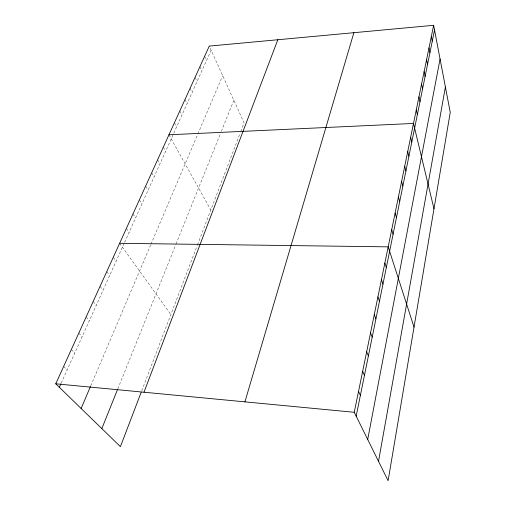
<?xml version="1.0" encoding="UTF-8"?>
<svg xmlns="http://www.w3.org/2000/svg" width="506" height="506" viewBox="0 0 506 506"><rect width="100%" height="100%" fill="white"/><g stroke="black" fill="none" stroke-linecap="round" stroke-linejoin="round"><path stroke-width="0.38" stroke-dasharray="2.53 1.9" d="M141.737 390.803L197.239 245.505M197.504 244.803L240.224 132.951M240.774 131.516L244.075 122.863L209.282 46.097M117.822 388.817L175.778 244.67M176.063 243.968L220.477 133.521M221.343 131.358L233.842 100.277M90.764 385.806L150.636 244.999M150.94 244.29L197.612 134.545M197.909 133.831L222.665 75.622M61.207 383.131L124.337 242.969M124.653 242.26L173.463 133.907M173.779 133.198L211.154 50.221M63.655 366.414L67.14 369.962M71.34 349.513L74.724 353.118M78.809 333.075L82.105 336.737M86.077 317.091L89.277 320.804M93.148 301.538L96.266 305.295M100.03 286.402L103.066 290.197M106.734 271.659L109.688 275.492M113.262 257.301L116.14 261.166M119.625 243.31L170.864 314.555M126.386 228.434L129.112 232.368M132.964 213.962L135.614 217.928M139.365 199.883L141.946 203.867M145.595 186.176L148.113 190.186M151.667 172.824L154.115 176.853M157.581 159.82L159.966 163.862M163.343 147.145L165.671 151.205M168.96 134.786L210.8 209.996M174.437 122.737L176.651 126.823M179.782 110.985L181.939 115.077M185 99.511L187.1 103.616M190.085 88.316L192.141 92.434M195.057 77.386L197.062 81.504M199.908 66.716L201.869 70.834M204.652 56.286L206.562 60.41"/><path stroke-width="0.76" d="M378.52 461.327L445.4 86.962M367.704 439.474L440.062 59.012M356.167 416.153L434.527 30.025M433.629 25.3L450.251 112.395L388.108 480.7L354.251 412.289L433.629 25.3L209.282 46.097L55.749 383.807L120.409 446.653L141.193 392.232M244.91 401.853L353.877 32.694M143.989 392.226L277.819 39.746M101.826 428.595L117.531 389.531M81.124 408.475L90.46 386.527M59.328 387.292L60.891 383.826M168.96 134.786L413.497 123.451L433.984 208.839M119.625 243.31L388.184 246.858L414.022 327.123M55.749 383.807L354.251 412.289M358.526 391.454L360.373 395.414M362.657 371.303L364.447 375.344M366.66 351.803L368.387 355.927M370.531 332.923L372.207 337.116M374.282 314.631L375.907 318.888M377.919 296.908L379.494 301.222M381.442 279.717L382.966 284.087M384.864 263.044L386.344 267.459M391.695 229.724L393.086 234.227M395.104 213.127L396.451 217.662M398.405 197.03L399.708 201.603M401.606 181.426L402.871 186.031M404.711 166.284L405.938 170.914M407.722 151.591L408.918 156.24M410.651 137.316L411.808 141.984M416.261 109.979L417.349 114.672M418.949 96.874L420.005 101.586M421.561 84.129L422.592 88.847M424.104 71.732L425.11 76.45M426.577 59.657L427.557 64.388M428.993 47.906L429.942 52.637M431.34 36.457L432.263 41.182"/></g></svg>
